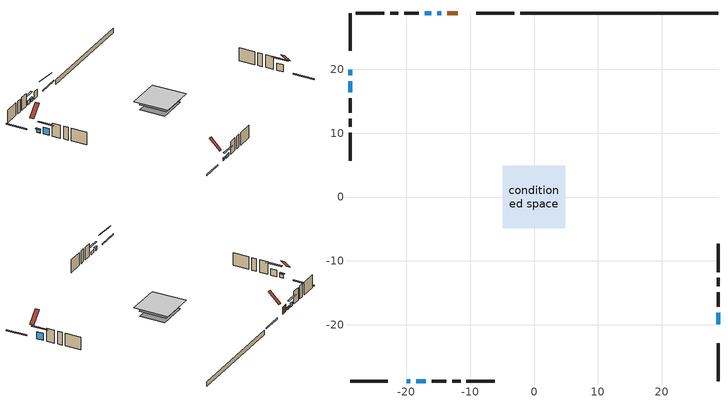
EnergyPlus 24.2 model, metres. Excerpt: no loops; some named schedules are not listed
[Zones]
conditioned space
 floor adiabatic (Floor1 construction): -3.86,-3.86 -3.86,3.86 3.86,3.86 3.86,-3.86 z1.2
 floor adiabatic (AdiabaticFloorConstruction): -4.9,-4.9 -4.9,4.9 4.9,4.9 4.9,-4.9 z2.42
 floor foundation (Slab1 construction): -4.18,-3.57 -4.18,3.57 4.18,3.57 4.18,-3.57 z0
 wall outside (RimJoist1 construction): -3.07,28.83 -9.01,28.83 / -28.83,-28.83 -22.88,-28.83 / -28.83,28.83 -28.83,22.88 / 28.83,-28.83 28.83,-22.88 z1.2:1.5
 wall outside (AdiabaticWallConstruction 1): -11.93,28.83 -13.62,28.83 z1.2:3.23
 wall outside (AdiabaticWallConstruction): -14.54,28.83 -15.13,28.83 / -19.97,-28.83 -19.38,-28.83 z1.2:1.83; -28.83,19.97 -28.83,19.04 z1.2:2.19; 28.83,-19.97 28.83,-18.1 z1.2:3.2; -16.06,28.83 -17.14,28.83 z1.2:2.36; -18.46,-28.83 -16.93,-28.83 z1.2:2.02; -28.83,18.12 -28.83,16.41 z1.2:3.03
 wall outside (Wall1 construction): -18.07,28.83 -20.33,28.83 / -16,-28.83 -13.74,-28.83 / -28.83,15.48 -28.83,13.22 / 28.83,-17.17 28.83,-14.91 z1.2:4.86
 wall outside (Wall2 construction): -21.26,28.83 -22.55,28.83 / -12.81,-28.83 -11.51,-28.83 / -28.83,12.29 -28.83,11 / 28.83,-13.98 28.83,-12.69 z1.2:4.86
 wall outside (Wall3 construction): -23.48,28.83 -27.9,28.83 / -10.58,-28.83 -6.17,-28.83 / -28.83,10.07 -28.83,5.65 / 28.83,-11.76 28.83,-7.34 z1.2:4.86
 wall foundation (FoundationWall1 construction): 28.83,28.83 -2.14,28.83 z0:1.2
 window (WindowConstruction): -14.55,28.83 -15.13,28.83 z1.2:1.83
 window (WindowConstruction 1): -19.97,-28.83 -19.39,-28.83 z1.2:1.83
 window (WindowConstruction 2): -28.83,19.97 -28.83,19.05 z1.2:2.19
 window (WindowConstruction 3): 28.83,-19.97 28.83,-18.1 z1.2:3.2
 window (WindowConstruction 4): -16.06,28.83 -17.14,28.83 z1.2:2.36
 window (WindowConstruction 5): -18.46,-28.83 -16.93,-28.83 z1.2:2.02
 window (WindowConstruction 6): -28.83,18.12 -28.83,16.41 z1.2:3.03
 door (Door): -11.93,28.83 -13.62,28.83 z1.2:3.23
 ceiling adiabatic (AdiabaticFloorConstruction): 4.9,-4.9 4.9,4.9 -4.9,4.9 -4.9,-4.9 z2.42
 roof outside (Roof1 construction): -11,28.83,4.86 -11,25.85,7.84 -9.94,25.85,7.84 -9.94,28.83,4.86; -20.9,-28.83,4.86 -20.9,-25.85,7.84 -21.95,-25.85,7.84 -21.95,-28.83,4.86; -28.83,20.9,4.86 -25.85,20.9,7.84 -25.85,21.95,7.84 -28.83,21.95,4.86; 28.83,-20.9,4.86 25.85,-20.9,7.84 25.85,-21.95,7.84 28.83,-21.95,4.86
shading: -15.33,28.83 -14.34,28.83 -14.34,29.24 -15.33,29.24 z2.03; -19.18,-28.83 -20.17,-28.83 -20.17,-29.24 -19.18,-29.24 z2.03; -28.83,18.84 -28.83,20.17 -29.24,20.17 -29.24,18.84 z2.39; 28.83,-16.68 28.83,-21.39 29.24,-21.39 29.24,-16.68 z4.62; -18.56,28.83 -14.64,28.83 -14.64,29.24 -18.56,29.24 z3.78; -15.51,-28.83 -19.88,-28.83 -19.88,-29.24 -15.51,-29.24 z3.44; -28.83,14.99 -28.83,19.54 -29.24,19.54 -29.24,14.99 z4.45
[Building]
Building 1: Terrain=Suburbs
[Site:Location]
Toronto Intl AP_ON: Latitude {deg}=43.68; Longitude {deg}=-79.63; Time Zone {hr}=-5; Elevation {m}=173; Keep Site Location Information=Yes
[Site:GroundTemperature:Shallow]
4.59119, 2.66285, 2.50842, 3.42352, 7.09712, 10.7536, 13.9236, 15.9317, 16.1023, 14.4691, 11.3799, 7.83558
[Site:WaterMainsTemperature]
Calculation Method=Schedule; Temperature Schedule=mains temperature schedule
[Material] Roughness=Rough; Thermal Absorptance=0.9
Name | Thickness {m} | Conductivity {W/m-K} | Density {kg/m3} | Specific Heat {J/kg-K} | Solar Absorptance | Visible Absorptance
asphalt or fiberglass shingles | 0.00635 | 0.162714 | 1121.4 | 1465.45 | 0.4 | 0.4
concrete 4.0 in. | 0.1016 | 1.803125 | 2242.8 | 837.4 | 0.7 | 0.7
concrete 8.0 in. | 0.2032 | 1.803125 | 2242.8 | 837.4 | 0.7 | 0.7
door material | 0.04445 | 0.327969 | 512.64 | 1214.23 | 0.7 | 0.7
exterior vertical ins | 0.00202101 | 0.029427 | 32.04 | 1214.23 | 0.7 | 0.7
floor covering | 0.0127 | 9.015625 | 54.468 | 1339.84 | 0.6 | 0.6
floor covering 1 | 0.0127 | 0.0433444 | 54.468 | 1339.84 | 0.6 | 0.6
floor rigid ins; wall rigid ins | 0.512978 | 0.029427 | 32.04 | 1214.23 | 0.7 | 0.7
floor stud and cavity | 0.0889 | 0.340671 | 50.32683 | 1063.81 | 0.7 | 0.7
floor stud and cavity 1 | 0.1397 | 1.75129 | 37.0049 | 1207.88 | 0.7 | 0.7
furniture material conditioned space 1 | 0.1524 | 0.115458 | 640.8 | 1214.23 | 0.6 | 0.6
gypsum board | 0.0127 | 0.160291 | 801 | 837.4 | 0.6 | 0.6
gypsum board 1 | 0.00254 | 0.160291 | 801 | 837.4 | 0.6 | 0.6
gypsum board 2 | 0.0127 | 0.160291 | 801 | 837.4 | 0.7 | 0.7
osb sheathing 0.5 in. | 0.0127 | 0.115458 | 512.64 | 1214.23 | 0.7 | 0.7
osb sheathing 0.75 in. | 0.01905 | 0.115458 | 512.64 | 1214.23 | 0.7 | 0.7
rim joist stud and cavity | 0.0508 | 0.177588 | 50.32683 | 1063.81 | 0.6 | 0.6
roof stud and cavity | 0.2032 | 4.36516 | 78.34581 | 1123.46 | 0.7 | 0.7
wall stud and cavity | 0.0889 | 0.205054 | 50.32683 | 1063.81 | 0.7 | 0.7
wall stud and cavity 1 | 0.0889 | 0.199385 | 50.32683 | 1063.81 | 0.7 | 0.7
wall stud and cavity 2 | 0.1397 | 0.116332 | 139.0536 | 1170.24 | 0.7 | 0.7
wall stud and cavity 3 | 0.0889 | 0.380278 | 52.3479 | 1209.89 | 0.7 | 0.7
wall stud and cavity 4 | 0.0889 | 0.391764 | 83.0341 | 1211.67 | 0.7 | 0.7
wood siding | 0.00254 | 0.102417 | 544.68 | 1172.36 | 0.4 | 0.4
wood siding 1 | 0.0254 | 0.102417 | 544.68 | 1172.36 | 0.4 | 0.4
wood siding 2; wood siding 3; wood siding 4 | 0.0254 | 0.102417 | 544.68 | 1172.36 | 0.7 | 0.7
[WindowMaterial:SimpleGlazingSystem]
Name | U-Factor {W/m2-K} | Solar Heat Gain Coefficient
WindowMaterial | 3.000823 | 0.58
WindowMaterial 1 | 2.94518 | 0.64
WindowMaterial 2 | 2.88329 | 0.7
WindowMaterial 3 | 2.92871 | 0.66
WindowMaterial 4 | 2.96789 | 0.62
WindowMaterial 5 | 2.88953 | 0.69
[Construction]
AdiabaticFloorConstruction: floor stud and cavity 1, floor rigid ins, osb sheathing 0.75 in., floor covering 1
AdiabaticWallConstruction: wood siding 3, wall rigid ins, wall stud and cavity 3, gypsum board
AdiabaticWallConstruction 1: wood siding 4, wall rigid ins, wall stud and cavity 3, gypsum board
Door: door material
Floor1 construction: floor stud and cavity, floor covering
FoundationWall1 construction: concrete 8.0 in., gypsum board 2
furniture construction conditioned space 1: furniture material conditioned space 1
PartitionWallConstruction: gypsum board, wall stud and cavity 4, gypsum board
RimJoist1 construction: wood siding 2, rim joist stud and cavity
Roof1 construction: asphalt or fiberglass shingles, osb sheathing 0.75 in., roof stud and cavity, gypsum board
Slab1 construction: concrete 4.0 in.
Wall1 construction: wood siding, wall stud and cavity, gypsum board 1
Wall2 construction: wood siding, wall stud and cavity 1, gypsum board 1
Wall3 construction: wood siding 1, osb sheathing 0.5 in., wall stud and cavity 2, gypsum board
WindowConstruction; WindowConstruction 1: WindowMaterial
WindowConstruction 2: WindowMaterial 1
WindowConstruction 3: WindowMaterial 2
WindowConstruction 4: WindowMaterial 3
WindowConstruction 5: WindowMaterial 4
WindowConstruction 6: WindowMaterial 5
[Zone]
conditioned space: Multiplier=1; Volume {m3}=293.8; Part of Total Floor Area=Yes
[Space]
conditioned space 1: Zone=conditioned space; Volume {m3}=293.8
[SurfaceProperty:ExposedFoundationPerimeter]
Slab1: Exposed Perimeter Calculation Method=TotalExposedPerimeter; Total Exposed Perimeter {m}=30.969
[InternalMass] Zone or ZoneList=conditioned space; Space or SpaceList=conditioned space 1
Name | Construction | Surface Area {m2}
furniture mass conditioned space 1 | furniture construction conditioned space 1 | 86.016
partition wall mass | PartitionWallConstruction | 155.47
[Lights]
interior lighting: Zone or ZoneList or Space or SpaceList=conditioned space 1; Schedule=interior lighting schedule; Design Level Calculation Method=LightingLevel; Lighting Level {W}=343.2; Return Air Fraction=0; Fraction Radiant=0.6; Fraction Visible=0.2; Fraction Replaceable=1
[People]
occupants: Zone or ZoneList or Space or SpaceList=conditioned space 1; Number of People Schedule=occupants schedule; Number of People Calculation Method=People; Number of People=3; Fraction Radiant=0.314171; Sensible Heat Fraction=0.56303; Activity Level Schedule=occupants activity schedule; Carbon Dioxide Generation Rate {m3/s-W}=0; Enable ASHRAE 55 Comfort Warnings=No; Mean Radiant Temperature Calculation Type=EnclosureAveraged
[ElectricEquipment] Zone or ZoneList or Space or SpaceList=conditioned space 1; Design Level Calculation Method=EquipmentLevel
Name | Schedule | Design Level {W} | Fraction Latent | Fraction Radiant | Fraction Lost
clothes dryer | clothes dryer schedule | 140.772 | 0.015 | 0.081 | 0.85
clothes washer | clothes washer schedule | 32.1985 | 0.03 | 0.162 | 0.7
cooking range | cooking range schedule | 215.147 | 0.08 | 0.432 | 0.2
dishwasher | dishwasher schedule | 66.8632 | 0.3 | 0.18 | 0.4
fridge | fridge schedule | 72.9452 | 0 | 0.6 | 0
mech vent bath fan 0 | mech vent bath fan 0 schedule | 50.2 | 0 | 0 | 1
mech vent bath fan 1 | mech vent bath fan 1 schedule | 50.2 | 0 | 0 | 1
mech vent house fan | mech vent house fan schedule | 0 | 0 | 0 | 1
mech vent house fan cfis | mech vent house fan cfis schedule | 0 | 0 | 0 | 0
mech vent range fan 0 | mech vent range fan 0 schedule | 57 | 0 | 0 | 1
misc plug loads | misc plug loads schedule | 494.7 | 0.045 | 0.513 | 0.1
whole house fan | Always On Discrete | 0 | 0 | 0 | 1
[OtherEquipment] Zone or ZoneList or Space or SpaceList=conditioned space 1; Design Level Calculation Method=EquipmentLevel
Name | Fuel Type | Schedule | Design Level {W} | Fraction Latent | Fraction Radiant | Fraction Lost
clothes dryer 1 | Electricity | clothes dryer schedule | 0 | 0.015 | 0.081 | 0.85
cooking range 1 | Electricity | cooking range schedule | 0 | 0.08 | 0.432 | 0.2
general water use latent | None | general water use schedule | 62.594 | 1 | 0 | 0
general water use sensible | None | general water use schedule | -61.6891 | 0 | 0.6 | 0
mech vent house fan latent load | None | Always On Discrete | 0 | 1 | 0 | 0
mech vent house fan sensible load | None | Always On Discrete | 0 | 0 | 0 | 0
water heater energy adjustment1 | NaturalGas | Always On Discrete | 0.01 | 0 | 0 | 1
[ZoneInfiltration:DesignFlowRate] Zone or ZoneList or Space or SpaceList=conditioned space 1; Schedule=Always On Discrete; Design Flow Rate Calculation Method=Flow/Zone; Design Flow Rate {m3/s}=0
infil flow; natural vent flow; whole house fan flow
[AvailabilityManager:Scheduled]
central ac and furnace airloop Availability Manager: Schedule=Always On Discrete
[Foundation:Kiva]
Foundation Kiva 1: Initial Indoor Air Temperature {C}=18; Wall Height Above Grade {m}=1.2; Wall Depth Below Slab {m}=0.2032; Custom Block Material Name 1=exterior vertical ins; Custom Block Depth 1 {m}=1.2; Custom Block X Position 1 {m}=0.2159; Custom Block Z Position 1 {m}=0
[Foundation:Kiva:Settings]
Soil Conductivity {W/m-K}=0.849921; Soil Density {kg/m3}=1842.3; Soil Specific Heat {J/kg-K}=418.7; Ground Solar Absorptivity=0.9; Ground Thermal Absorptivity=0.9; Ground Surface Roughness {m}=0.03; Far-Field Width {m}=40; Deep-Ground Boundary Condition=ZeroFlux; Deep-Ground Depth {m}=40; Minimum Cell Dimension {m}=0.2; Maximum Cell Growth Coefficient=3; Simulation Timestep=Timestep
[Exterior:Lights]
exterior lighting: Schedule=exterior lighting schedule; Design Level {W}=75.6
[EnergyManagementSystem:GlobalVariable]
central_ac_and_furnace_airloop_Fan_RTF
infil_program_Qfan
infil_program_Qinf
natural_vent_program_Qnv
natural_vent_program_Qwhf
[EnergyManagementSystem:Sensor]
Name | Output:Variable or Output:Meter Index Key | Output:Variable or Output:Meter
airflow_gain | infil flow | Infiltration Sensible Heat Gain Energy
airflow_gain_1 | natural vent flow | Infiltration Sensible Heat Gain Energy
airflow_gain_2 | whole house fan flow | Infiltration Sensible Heat Gain Energy
airflow_loss | infil flow | Infiltration Sensible Heat Loss Energy
airflow_loss_1 | natural vent flow | Infiltration Sensible Heat Loss Energy
airflow_loss_2 | whole house fan flow | Infiltration Sensible Heat Loss Energy
clg_load_cond |  | Cooling:EnergyTransfer:Zone:CONDITIONED SPACE
clg_sp_s; clg_sp_s_1 | cooling setpoint | Schedule Value
clothes_dryer_exhaust_0_sch_s | clothes dryer exhaust 0 schedule | Schedule Value
cool_season | cooling season schedule | Schedule Value
htg_load_cond |  | Heating:EnergyTransfer:Zone:CONDITIONED SPACE
htg_sp_s; htg_sp_s_1 | heating setpoint | Schedule Value
ig_ee_conv | clothes dryer | Electric Equipment Convective Heating Energy
ig_ee_conv_2 | cooking range | Electric Equipment Convective Heating Energy
ig_ee_conv_4 | fridge | Electric Equipment Convective Heating Energy
ig_ee_conv_5 | misc plug loads | Electric Equipment Convective Heating Energy
ig_ee_conv_6 | whole house fan | Electric Equipment Convective Heating Energy
ig_ee_rad | clothes dryer | Electric Equipment Radiant Heating Energy
ig_ee_rad_2 | cooking range | Electric Equipment Radiant Heating Energy
ig_ee_rad_4 | fridge | Electric Equipment Radiant Heating Energy
ig_ee_rad_5 | misc plug loads | Electric Equipment Radiant Heating Energy
ig_ee_rad_6 | whole house fan | Electric Equipment Radiant Heating Energy
ig_lgt_conv | interior lighting | Lights Convective Heating Energy
ig_lgt_rad | interior lighting | Lights Radiant Heating Energy
ig_lgt_vis | interior lighting | Lights Visible Radiation Heating Energy
ig_oe_conv | clothes dryer 1 | Other Equipment Convective Heating Energy
ig_oe_conv_1 | cooking range 1 | Other Equipment Convective Heating Energy
ig_oe_conv_2 | general water use latent | Other Equipment Convective Heating Energy
ig_oe_conv_3 | general water use sensible | Other Equipment Convective Heating Energy
ig_oe_conv_4 | water heater energy adjustment1 | Other Equipment Convective Heating Energy
ig_oe_rad | clothes dryer 1 | Other Equipment Radiant Heating Energy
ig_oe_rad_1 | cooking range 1 | Other Equipment Radiant Heating Energy
ig_oe_rad_2 | general water use latent | Other Equipment Radiant Heating Energy
ig_oe_rad_3 | general water use sensible | Other Equipment Radiant Heating Energy
ig_oe_rad_4 | water heater energy adjustment1 | Other Equipment Radiant Heating Energy
ig_ppl_conv | occupants | People Convective Heating Energy
ig_ppl_rad | occupants | People Radiant Heating Energy
im_conv | furniture mass conditioned space 1 | Surface Inside Face Convection Heat Gain Energy
im_conv_1 | partition wall mass | Surface Inside Face Convection Heat Gain Energy
im_ig | furniture mass conditioned space 1 | Surface Inside Face Internal Gains Radiation Heat Gain Energy
im_ig_1 | partition wall mass | Surface Inside Face Internal Gains Radiation Heat Gain Energy
im_lgt | furniture mass conditioned space 1 | Surface Inside Face Lights Radiation Heat Gain Energy
im_lgt_1 | partition wall mass | Surface Inside Face Lights Radiation Heat Gain Energy
im_sol | furniture mass conditioned space 1 | Surface Inside Face Solar Radiation Heat Gain Energy
im_sol_1 | partition wall mass | Surface Inside Face Solar Radiation Heat Gain Energy
im_surf | furniture mass conditioned space 1 | Surface Inside Face Net Surface Thermal Radiation Heat Gain Energy
im_surf_1 | partition wall mass | Surface Inside Face Net Surface Thermal Radiation Heat Gain Energy
mech_vent_bath_fan_0_sch_s | mech vent bath fan 0 schedule | Schedule Value
mech_vent_bath_fan_1_sch_s | mech vent bath fan 1 schedule | Schedule Value
mech_vent_range_fan_0_sch_s | mech vent range fan 0 schedule | Schedule Value
mv_conv | mech vent bath fan 0 | Electric Equipment Convective Heating Energy
mv_conv_1 | mech vent bath fan 1 | Electric Equipment Convective Heating Energy
mv_conv_2 | mech vent house fan | Electric Equipment Convective Heating Energy
mv_conv_3 | mech vent house fan cfis | Electric Equipment Convective Heating Energy
mv_conv_4 | mech vent range fan 0 | Electric Equipment Convective Heating Energy
mv_conv_5 | mech vent house fan latent load | Other Equipment Convective Heating Energy
mv_conv_6 | mech vent house fan sensible load | Other Equipment Convective Heating Energy
mv_rad | mech vent bath fan 0 | Electric Equipment Radiant Heating Energy
mv_rad_1 | mech vent bath fan 1 | Electric Equipment Radiant Heating Energy
mv_rad_2 | mech vent house fan | Electric Equipment Radiant Heating Energy
mv_rad_3 | mech vent house fan cfis | Electric Equipment Radiant Heating Energy
mv_rad_4 | mech vent range fan 0 | Electric Equipment Radiant Heating Energy
mv_rad_5 | mech vent house fan latent load | Other Equipment Radiant Heating Energy
mv_rad_6 | mech vent house fan sensible load | Other Equipment Radiant Heating Energy
natural_vent_s | natural vent schedule | Schedule Value
out_pb_s |  | Site Outdoor Air Barometric Pressure
out_wt_s |  | Site Outdoor Air Humidity Ratio
site_vw_s |  | Site Wind Speed
ss_back_out | Window1 | Surface Window Shortwave from Zone Back Out Window Heat Transfer Rate
ss_back_out_1 | Window2 | Surface Window Shortwave from Zone Back Out Window Heat Transfer Rate
ss_back_out_2 | Window3 | Surface Window Shortwave from Zone Back Out Window Heat Transfer Rate
ss_back_out_3 | Window4 | Surface Window Shortwave from Zone Back Out Window Heat Transfer Rate
ss_back_out_4 | Window5 | Surface Window Shortwave from Zone Back Out Window Heat Transfer Rate
ss_back_out_5 | Window6 | Surface Window Shortwave from Zone Back Out Window Heat Transfer Rate
ss_back_out_6 | Window8 | Surface Window Shortwave from Zone Back Out Window Heat Transfer Rate
ss_conv | Door1 | Surface Inside Face Convection Heat Gain Energy
ss_conv_1 | Window1 | Surface Inside Face Convection Heat Gain Energy
ss_conv_2 | Window2 | Surface Inside Face Convection Heat Gain Energy
ss_conv_3 | Window3 | Surface Inside Face Convection Heat Gain Energy
ss_conv_4 | Window4 | Surface Inside Face Convection Heat Gain Energy
ss_conv_5 | Window5 | Surface Inside Face Convection Heat Gain Energy
ss_conv_6 | Window6 | Surface Inside Face Convection Heat Gain Energy
ss_conv_7 | Window8 | Surface Inside Face Convection Heat Gain Energy
ss_ig | Door1 | Surface Inside Face Internal Gains Radiation Heat Gain Energy
ss_ig_1 | Window1 | Surface Inside Face Internal Gains Radiation Heat Gain Energy
ss_ig_2 | Window2 | Surface Inside Face Internal Gains Radiation Heat Gain Energy
ss_ig_3 | Window3 | Surface Inside Face Internal Gains Radiation Heat Gain Energy
ss_ig_4 | Window4 | Surface Inside Face Internal Gains Radiation Heat Gain Energy
ss_ig_5 | Window5 | Surface Inside Face Internal Gains Radiation Heat Gain Energy
ss_ig_6 | Window6 | Surface Inside Face Internal Gains Radiation Heat Gain Energy
ss_ig_7 | Window8 | Surface Inside Face Internal Gains Radiation Heat Gain Energy
ss_lgt | Door1 | Surface Inside Face Lights Radiation Heat Gain Energy
ss_sol | Door1 | Surface Inside Face Solar Radiation Heat Gain Energy
ss_surf | Door1 | Surface Inside Face Net Surface Thermal Radiation Heat Gain Energy
ss_surf_1 | Window1 | Surface Inside Face Net Surface Thermal Radiation Heat Gain Energy
ss_surf_2 | Window2 | Surface Inside Face Net Surface Thermal Radiation Heat Gain Energy
ss_surf_3 | Window3 | Surface Inside Face Net Surface Thermal Radiation Heat Gain Energy
ss_surf_4 | Window4 | Surface Inside Face Net Surface Thermal Radiation Heat Gain Energy
ss_surf_5 | Window5 | Surface Inside Face Net Surface Thermal Radiation Heat Gain Energy
ss_surf_6 | Window6 | Surface Inside Face Net Surface Thermal Radiation Heat Gain Energy
ss_surf_7 | Window8 | Surface Inside Face Net Surface Thermal Radiation Heat Gain Energy
ss_trans_in | Window1 | Surface Window Transmitted Solar Radiation Rate
ss_trans_in_1 | Window2 | Surface Window Transmitted Solar Radiation Rate
ss_trans_in_2 | Window3 | Surface Window Transmitted Solar Radiation Rate
ss_trans_in_3 | Window4 | Surface Window Transmitted Solar Radiation Rate
ss_trans_in_4 | Window5 | Surface Window Transmitted Solar Radiation Rate
ss_trans_in_5 | Window6 | Surface Window Transmitted Solar Radiation Rate
ss_trans_in_6 | Window8 | Surface Window Transmitted Solar Radiation Rate
ss_trans_out | Window1 | Surface Inside Face Initial Transmitted Diffuse Transmitted Out Window Solar Radiation Rate
ss_trans_out_1 | Window2 | Surface Inside Face Initial Transmitted Diffuse Transmitted Out Window Solar Radiation Rate
ss_trans_out_2 | Window3 | Surface Inside Face Initial Transmitted Diffuse Transmitted Out Window Solar Radiation Rate
ss_trans_out_3 | Window4 | Surface Inside Face Initial Transmitted Diffuse Transmitted Out Window Solar Radiation Rate
ss_trans_out_4 | Window5 | Surface Inside Face Initial Transmitted Diffuse Transmitted Out Window Solar Radiation Rate
ss_trans_out_5 | Window6 | Surface Inside Face Initial Transmitted Diffuse Transmitted Out Window Solar Radiation Rate
ss_trans_out_6 | Window8 | Surface Inside Face Initial Transmitted Diffuse Transmitted Out Window Solar Radiation Rate
s_conv | Floor1 | Surface Inside Face Convection Heat Gain Energy
s_conv_1 | FoundationWall1 | Surface Inside Face Convection Heat Gain Energy
s_conv_10 | Roof1:270 | Surface Inside Face Convection Heat Gain Energy
s_conv_11 | Roof1:90 | Surface Inside Face Convection Heat Gain Energy
s_conv_12 | Slab1 | Surface Inside Face Convection Heat Gain Energy
s_conv_13 | Wall1:0 | Surface Inside Face Convection Heat Gain Energy
s_conv_14 | Wall1:180 | Surface Inside Face Convection Heat Gain Energy
s_conv_15 | Wall1:270 | Surface Inside Face Convection Heat Gain Energy
s_conv_16 | Wall1:90 | Surface Inside Face Convection Heat Gain Energy
s_conv_17 | Wall2:0 | Surface Inside Face Convection Heat Gain Energy
s_conv_18 | Wall2:180 | Surface Inside Face Convection Heat Gain Energy
s_conv_19 | Wall2:270 | Surface Inside Face Convection Heat Gain Energy
s_conv_2 | inferred conditioned ceiling | Surface Inside Face Convection Heat Gain Energy
s_conv_20 | Wall2:90 | Surface Inside Face Convection Heat Gain Energy
s_conv_21 | Wall3:0 | Surface Inside Face Convection Heat Gain Energy
s_conv_22 | Wall3:180 | Surface Inside Face Convection Heat Gain Energy
s_conv_23 | Wall3:270 | Surface Inside Face Convection Heat Gain Energy
s_conv_24 | Wall3:90 | Surface Inside Face Convection Heat Gain Energy
s_conv_3 | inferred conditioned floor | Surface Inside Face Convection Heat Gain Energy
s_conv_4 | RimJoist1:0 | Surface Inside Face Convection Heat Gain Energy
s_conv_5 | RimJoist1:180 | Surface Inside Face Convection Heat Gain Energy
s_conv_6 | RimJoist1:270 | Surface Inside Face Convection Heat Gain Energy
s_conv_7 | RimJoist1:90 | Surface Inside Face Convection Heat Gain Energy
s_conv_8 | Roof1:0 | Surface Inside Face Convection Heat Gain Energy
s_conv_9 | Roof1:180 | Surface Inside Face Convection Heat Gain Energy
s_ig | Floor1 | Surface Inside Face Internal Gains Radiation Heat Gain Energy
s_ig_1 | FoundationWall1 | Surface Inside Face Internal Gains Radiation Heat Gain Energy
s_ig_10 | Roof1:270 | Surface Inside Face Internal Gains Radiation Heat Gain Energy
s_ig_11 | Roof1:90 | Surface Inside Face Internal Gains Radiation Heat Gain Energy
s_ig_12 | Slab1 | Surface Inside Face Internal Gains Radiation Heat Gain Energy
s_ig_13 | Wall1:0 | Surface Inside Face Internal Gains Radiation Heat Gain Energy
s_ig_14 | Wall1:180 | Surface Inside Face Internal Gains Radiation Heat Gain Energy
s_ig_15 | Wall1:270 | Surface Inside Face Internal Gains Radiation Heat Gain Energy
s_ig_16 | Wall1:90 | Surface Inside Face Internal Gains Radiation Heat Gain Energy
s_ig_17 | Wall2:0 | Surface Inside Face Internal Gains Radiation Heat Gain Energy
s_ig_18 | Wall2:180 | Surface Inside Face Internal Gains Radiation Heat Gain Energy
s_ig_19 | Wall2:270 | Surface Inside Face Internal Gains Radiation Heat Gain Energy
s_ig_2 | inferred conditioned ceiling | Surface Inside Face Internal Gains Radiation Heat Gain Energy
s_ig_20 | Wall2:90 | Surface Inside Face Internal Gains Radiation Heat Gain Energy
s_ig_21 | Wall3:0 | Surface Inside Face Internal Gains Radiation Heat Gain Energy
s_ig_22 | Wall3:180 | Surface Inside Face Internal Gains Radiation Heat Gain Energy
s_ig_23 | Wall3:270 | Surface Inside Face Internal Gains Radiation Heat Gain Energy
s_ig_24 | Wall3:90 | Surface Inside Face Internal Gains Radiation Heat Gain Energy
s_ig_3 | inferred conditioned floor | Surface Inside Face Internal Gains Radiation Heat Gain Energy
s_ig_4 | RimJoist1:0 | Surface Inside Face Internal Gains Radiation Heat Gain Energy
s_ig_5 | RimJoist1:180 | Surface Inside Face Internal Gains Radiation Heat Gain Energy
s_ig_6 | RimJoist1:270 | Surface Inside Face Internal Gains Radiation Heat Gain Energy
s_ig_7 | RimJoist1:90 | Surface Inside Face Internal Gains Radiation Heat Gain Energy
s_ig_8 | Roof1:0 | Surface Inside Face Internal Gains Radiation Heat Gain Energy
s_ig_9 | Roof1:180 | Surface Inside Face Internal Gains Radiation Heat Gain Energy
s_lgt | Floor1 | Surface Inside Face Lights Radiation Heat Gain Energy
s_lgt_1 | FoundationWall1 | Surface Inside Face Lights Radiation Heat Gain Energy
s_lgt_10 | Roof1:270 | Surface Inside Face Lights Radiation Heat Gain Energy
s_lgt_11 | Roof1:90 | Surface Inside Face Lights Radiation Heat Gain Energy
s_lgt_12 | Slab1 | Surface Inside Face Lights Radiation Heat Gain Energy
s_lgt_13 | Wall1:0 | Surface Inside Face Lights Radiation Heat Gain Energy
s_lgt_14 | Wall1:180 | Surface Inside Face Lights Radiation Heat Gain Energy
s_lgt_15 | Wall1:270 | Surface Inside Face Lights Radiation Heat Gain Energy
s_lgt_16 | Wall1:90 | Surface Inside Face Lights Radiation Heat Gain Energy
s_lgt_17 | Wall2:0 | Surface Inside Face Lights Radiation Heat Gain Energy
s_lgt_18 | Wall2:180 | Surface Inside Face Lights Radiation Heat Gain Energy
s_lgt_19 | Wall2:270 | Surface Inside Face Lights Radiation Heat Gain Energy
s_lgt_2 | inferred conditioned ceiling | Surface Inside Face Lights Radiation Heat Gain Energy
s_lgt_20 | Wall2:90 | Surface Inside Face Lights Radiation Heat Gain Energy
s_lgt_21 | Wall3:0 | Surface Inside Face Lights Radiation Heat Gain Energy
s_lgt_22 | Wall3:180 | Surface Inside Face Lights Radiation Heat Gain Energy
s_lgt_23 | Wall3:270 | Surface Inside Face Lights Radiation Heat Gain Energy
s_lgt_24 | Wall3:90 | Surface Inside Face Lights Radiation Heat Gain Energy
